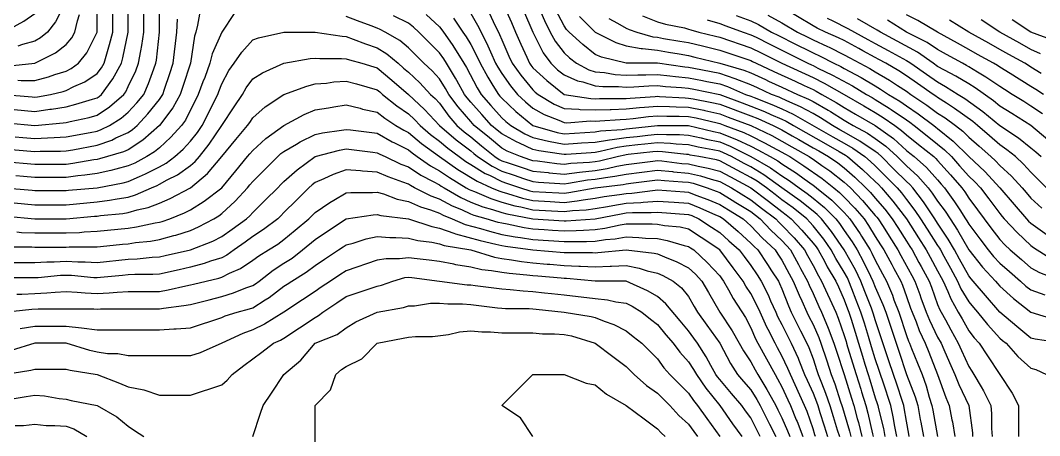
# Model space of a CAD drawing. Header units: inches. Extents: x 794995 to 811195, y 2485918 to 2508058.
# Drawn here: x 803681 to 804664, y 2506859 to 2507260 of the extents above; entities that cross this region are included whole.
import ezdxf

# ---------------------------------------------------------------- set-up
doc = ezdxf.new("R2010")
doc.units = ezdxf.units.IN
doc.header["$MEASUREMENT"] = 0
doc.layers.add('contour', color=7, linetype='Continuous')

msp = doc.modelspace()

# ---------------------------------------------------------------- linework, layer by layer
at = {"layer": 'contour'}
for points in [[(803678.79, 2507202), (803681.83, 2507201.69), (803695.16, 2507201.69), (803708.2, 2507205.32), (803714.25, 2507207.45), (803725.16, 2507210.86), (803730.16, 2507213.36), (803737.16, 2507218.36), (803745.16, 2507228.36), (803755.16, 2507248.36), (803755.16, 2507338.36)], [(803676.07, 2507147.45), (803683.62, 2507146.82), (803695.16, 2507145.86), (803707.16, 2507146.36), (803713.73, 2507146.93), (803725.16, 2507147.45), (803748.49, 2507151.69), (803755.16, 2507152.91), (803759.16, 2507154.36), (803767.16, 2507158.36), (803778.24, 2507165.28), (803785.16, 2507171.22), (803793.44, 2507180.09), (803800.16, 2507188.36), (803804.72, 2507198.8), (803809.7, 2507212.91), (803811.83, 2507218.36), (803812.3, 2507221.22), (803815.16, 2507248.36), (803815.16, 2507308.36)], [(803665.16, 2507188.36), (803692.66, 2507185.86), (803695.16, 2507185.63), (803697.56, 2507185.96), (803710.16, 2507188.36), (803722.3, 2507191.22), (803725.16, 2507192.11), (803732.66, 2507195.86), (803743.16, 2507200.36), (803755.16, 2507208.36), (803759.45, 2507214.08), (803761.83, 2507218.36), (803764.39, 2507227.59), (803767.16, 2507236.36), (803770.16, 2507248.36), (803770.16, 2507278.36)], [(803665.16, 2507174.72), (803695.16, 2507172), (803709.56, 2507173.96), (803711.04, 2507174.24), (803725.16, 2507176.36), (803734.76, 2507178.76), (803750.54, 2507183.75), (803755.16, 2507185.03), (803757.16, 2507186.36), (803759.45, 2507188.36), (803770.16, 2507203.36), (803778.49, 2507218.36), (803779.94, 2507223.58), (803785.16, 2507248.36), (803785.16, 2507278.36)], [(803667.66, 2507160.86), (803695.16, 2507158.36), (803722.55, 2507160.97), (803725.16, 2507161.36), (803729.16, 2507162.36), (803747.33, 2507166.19), (803755.16, 2507168.36), (803767.16, 2507176.36), (803780.87, 2507188.36), (803782.66, 2507190.86), (803785.16, 2507195.86), (803792.36, 2507211.16), (803795.16, 2507218.36), (803797.16, 2507230.36), (803798.2, 2507235.32), (803800.16, 2507248.36), (803800.16, 2507278.36)], [(803725.16, 2507278.36), (803715.16, 2507258.36), (803707.16, 2507248.36), (803700.61, 2507242.91), (803695.16, 2507239.79), (803683.16, 2507236.36), (803678.79, 2507234.72)], [(804145.16, 2507278.36), (804154.39, 2507257.59), (804158.49, 2507248.36), (804163.62, 2507236.82), (804169.16, 2507224.36), (804171.83, 2507218.36), (804173.22, 2507216.43), (804175.16, 2507214.08), (804188.49, 2507201.69), (804205.16, 2507188.36), (804231.02, 2507184.22), (804235.16, 2507184.08), (804239.3, 2507184.22), (804261.02, 2507184.22), (804265.16, 2507184.36), (804268.8, 2507184.72), (804293.09, 2507186.29), (804295.16, 2507186.49), (804297.09, 2507186.43), (804321.73, 2507184.93), (804325.16, 2507184.83), (804329.6, 2507183.92), (804347.47, 2507180.67), (804355.16, 2507178.99), (804385.16, 2507167.74), (804391.83, 2507165.03), (804406.59, 2507158.36), (804412.37, 2507155.57), (804415.16, 2507154.08), (804425.16, 2507148.36), (804431.52, 2507144.72), (804445.16, 2507136.93), (804450.61, 2507133.82), (804460.16, 2507128.36), (804469, 2507122.21), (804475.16, 2507117.45), (804485.4, 2507108.61), (804496.16, 2507098.36), (804500.54, 2507093.75), (804505.16, 2507088.36), (804514.39, 2507077.59), (804521.52, 2507068.36), (804526.83, 2507060.03), (804535.16, 2507046.93), (804538.49, 2507041.69), (804540.61, 2507038.36), (804547.16, 2507026.36), (804549.28, 2507022.48), (804556.98, 2507008.36), (804559.16, 2507002.36), (804565.16, 2506985.86), (804567.3, 2506980.5), (804568.49, 2506978.36), (804572.66, 2506970.86), (804578.02, 2506961.22), (804585.16, 2506948.36), (804588.24, 2506941.44), (804595.16, 2506925.86), (804598.16, 2506921.36), (804600.16, 2506918.36), (804607.16, 2506906.36), (804609.44, 2506902.65), (804616.59, 2506888.36), (804617.16, 2506880.36), (804617.16, 2506866.36), (804617.66, 2506858.36)], [(803854.39, 2507269.13), (803851.83, 2507255.03), (803850.16, 2507248.36), (803848.91, 2507244.61), (803845.16, 2507218.36), (803837.66, 2507195.86), (803835.16, 2507188.36), (803828.02, 2507175.5), (803815.16, 2507158.36), (803799.16, 2507144.36), (803785.16, 2507135.03), (803780.54, 2507132.98), (803765.16, 2507128.36), (803757.38, 2507126.14), (803755.16, 2507125.63), (803752, 2507125.2), (803731.83, 2507121.69), (803725.16, 2507120.86), (803695.16, 2507120.86), (803665.16, 2507123.36)], [(803665.16, 2507248.36), (803684.57, 2507258.95), (803695.16, 2507266.36)], [(803887.16, 2507266.36), (803875.16, 2507248.36), (803866.16, 2507227.36), (803863.91, 2507218.36), (803858.79, 2507204.72), (803857.16, 2507200.36), (803852.66, 2507188.36), (803850.16, 2507183.36), (803845.16, 2507173.36), (803840.16, 2507163.36), (803836.59, 2507158.36), (803826.27, 2507147.25), (803815.16, 2507136.93), (803810.54, 2507132.98), (803803.16, 2507128.36), (803791.37, 2507122.15), (803785.16, 2507119.36), (803773.16, 2507116.36), (803768.49, 2507115.03), (803755.16, 2507112), (803743.16, 2507110.36), (803736.59, 2507109.79), (803725.16, 2507108.36), (803695.16, 2507108.36), (803684.25, 2507109.27), (803676.7, 2507109.9)], [(804115.16, 2507266.36), (804121.83, 2507255.03), (804125.16, 2507248.36), (804131.83, 2507235.03), (804134.25, 2507229.27), (804139.16, 2507218.36), (804141.29, 2507214.49), (804145.16, 2507208.36), (804153.44, 2507196.64), (804160.16, 2507188.36), (804167.89, 2507181.09), (804175.16, 2507175.03), (804185.87, 2507169.08), (804200.16, 2507163.36), (804205.16, 2507161.09), (804207.77, 2507160.97), (804230.71, 2507162.81), (804235.16, 2507162.65), (804239.6, 2507162.81), (804259.35, 2507164.17), (804265.16, 2507164.36), (804271.83, 2507165.03), (804286.59, 2507166.93), (804295.16, 2507167.74), (804304.25, 2507167.45), (804316.07, 2507167.45), (804325.16, 2507167.18), (804332.48, 2507165.68), (804352.76, 2507160.76), (804355.16, 2507160.24), (804360.16, 2507158.36), (804378.34, 2507151.54), (804385.16, 2507148.36), (804398.49, 2507141.69), (804405.93, 2507137.59), (804415.16, 2507132.65), (804417.89, 2507131.09), (804422.66, 2507128.36), (804436.38, 2507119.58), (804453.94, 2507107.14), (804465.16, 2507098.36), (804470.66, 2507093.86), (804475.16, 2507089.36), (804485.4, 2507078.61), (804494.25, 2507068.36), (804498.67, 2507061.87), (804505.16, 2507051.22), (804510.16, 2507043.36), (804513.34, 2507038.36), (804521.04, 2507024.24), (804523.16, 2507020.36), (804529.7, 2507008.36), (804531.29, 2507004.49), (804535.16, 2506993.36), (804539.16, 2506982.36), (804540.61, 2506978.36), (804544.39, 2506969.13), (804547.57, 2506960.78), (804553.16, 2506948.36), (804556.59, 2506939.79), (804565.16, 2506918.36), (804572.98, 2506896.19), (804576.41, 2506888.36), (804579.01, 2506874.52), (804579.44, 2506872.65), (804581.83, 2506858.36)], [(804133.16, 2507266.36), (804138.49, 2507255.03), (804141.83, 2507248.36), (804142.94, 2507246.14), (804145.16, 2507240.86), (804152.08, 2507225.28), (804155.16, 2507218.36), (804163.55, 2507206.75), (804175.16, 2507192.65), (804177.38, 2507190.58), (804180.16, 2507188.36), (804195.78, 2507178.99), (804205.16, 2507174.72), (804219.44, 2507174.08), (804220.68, 2507173.88), (804235.16, 2507173.36), (804249.64, 2507173.88), (804250.68, 2507173.88), (804265.16, 2507174.36), (804277.89, 2507175.63), (804282.74, 2507175.95), (804295.16, 2507177.11), (804306.77, 2507176.75), (804313.16, 2507176.36), (804325.16, 2507176.01), (804339.79, 2507173), (804340.76, 2507172.76), (804355.16, 2507169.61), (804363.34, 2507166.54), (804385.16, 2507158.36), (804405.39, 2507148.59), (804415.16, 2507143.36), (804424.7, 2507137.91), (804441.41, 2507128.36), (804443.7, 2507126.9), (804445.16, 2507125.86), (804453.73, 2507119.79), (804461.31, 2507114.52), (804475.16, 2507103.82), (804478.08, 2507101.29), (804481.16, 2507098.36), (804492.85, 2507086.05), (804505.16, 2507071.69), (804506.7, 2507069.9), (804507.89, 2507068.36), (804512.66, 2507060.86), (804518.49, 2507051.69), (804526.98, 2507038.36), (804529.87, 2507033.07), (804540.45, 2507013.66), (804543.34, 2507008.36), (804548.02, 2506995.5), (804549.16, 2506992.36), (804554.25, 2506978.36), (804557.42, 2506970.62), (804565.16, 2506954.36), (804568.49, 2506948.36), (804571.16, 2506942.36), (804576.7, 2506929.9), (804581.83, 2506918.36), (804585.56, 2506908.76), (804595.16, 2506888.36), (804598.69, 2506861.89), (804598.91, 2506858.36)], [(804165.93, 2507269.13), (804175.16, 2507248.36), (804185.16, 2507228.36), (804192.3, 2507218.36), (804198.95, 2507212.15), (804205.16, 2507207.11), (804218.2, 2507201.4), (804223.16, 2507200.36), (804235.16, 2507196.54), (804242.66, 2507195.86), (804257.66, 2507195.86), (804265.16, 2507195.28), (804272.36, 2507195.56), (804286.88, 2507196.64), (804295.16, 2507196.93), (804302.9, 2507196.1), (804318.49, 2507195.03), (804325.16, 2507194.36), (804330.16, 2507193.36), (804355.16, 2507188.36), (804376.98, 2507180.18), (804385.16, 2507177.11), (804398.49, 2507171.69), (804404.57, 2507168.95), (804415.16, 2507164.36), (804419.25, 2507162.45), (804426.41, 2507158.36), (804438.34, 2507151.54), (804457.43, 2507140.63), (804470.16, 2507133.36), (804476.52, 2507129.72), (804478.49, 2507128.36), (804492.85, 2507116.05), (804505.16, 2507104.36), (804508.16, 2507101.36), (804511.16, 2507098.36), (804522.19, 2507085.39), (804535.16, 2507068.36), (804546.83, 2507050.03), (804554.25, 2507038.36), (804558.1, 2507031.3), (804565.16, 2507018.36), (804568.69, 2507011.89), (804570.61, 2507008.36), (804575.16, 2506998.36), (804578.02, 2506991.22), (804585.16, 2506978.36), (804588.73, 2506971.93), (804595.16, 2506960.36), (804600.38, 2506953.58), (804605.16, 2506948.36), (804613.16, 2506936.36), (804637.16, 2506900.36), (804643.16, 2506888.36), (804643.16, 2506858.36)], [(804180.61, 2507272.91), (804186.27, 2507259.47), (804191.83, 2507248.36), (804196.59, 2507239.79), (804205.16, 2507228.36), (804210.38, 2507223.58), (804217.16, 2507218.36), (804228.95, 2507212.15), (804235.16, 2507210.18), (804244.16, 2507209.36), (804254.45, 2507207.65), (804265.16, 2507206.82), (804276.27, 2507207.25), (804284.05, 2507207.25), (804295.16, 2507207.65), (804307.16, 2507206.36), (804312.43, 2507205.63), (804325.16, 2507204.36), (804338.49, 2507201.69), (804342.66, 2507200.86), (804355.16, 2507198.36), (804362.66, 2507195.86), (804380.16, 2507188.36), (804385.16, 2507186.49), (804388.32, 2507185.2), (804405.39, 2507178.59), (804415.16, 2507174.36), (804426.07, 2507169.27), (804464.25, 2507147.45), (804475.16, 2507141.22), (804483.34, 2507136.54), (804495.16, 2507128.36), (804500.54, 2507123.75), (804505.16, 2507119.36), (804515.66, 2507108.86), (804526.16, 2507098.36), (804530.29, 2507093.5), (804535.16, 2507087.11), (804543.27, 2507076.47), (804548.79, 2507068.36), (804555.16, 2507058.36), (804565.16, 2507042.65), (804566.87, 2507040.08), (804567.89, 2507038.36), (804571.16, 2507032.36), (804577.51, 2507020.71), (804584.25, 2507008.36), (804587.66, 2507000.86), (804595.16, 2506988.36), (804599.77, 2506982.98), (804603.73, 2506978.36), (804613.16, 2506966.36), (804625.16, 2506953.36), (804627.89, 2506951.09), (804631.16, 2506948.36), (804642.53, 2506935.73), (804655.16, 2506924.36), (804659.77, 2506922.98), (804670.16, 2506918.36)], [(804685.16, 2506948.36), (804659.16, 2506952.36), (804655.16, 2506953.36), (804641.52, 2506964.72), (804625.16, 2506978.36), (804611.31, 2506994.52), (804599.45, 2507008.36), (804597.38, 2507010.58), (804595.16, 2507013.36), (804586.34, 2507029.54), (804581.52, 2507038.36), (804575.44, 2507048.65), (804565.16, 2507064.08), (804562.43, 2507068.36), (804556.59, 2507076.93), (804551.44, 2507084.65), (804541.16, 2507098.36), (804538.32, 2507101.52), (804535.16, 2507104.36), (804523.16, 2507116.36), (804511.16, 2507128.36), (804508.02, 2507131.22), (804505.16, 2507133.36), (804490.16, 2507143.36), (804475.16, 2507151.93), (804471.07, 2507154.27), (804463.91, 2507158.36), (804452.48, 2507165.68), (804445.16, 2507169.9), (804433.16, 2507176.36), (804422.66, 2507180.86), (804415.16, 2507184.36), (804412.37, 2507185.57), (804405.16, 2507188.36), (804391.47, 2507194.68), (804385.16, 2507197.59), (804370.16, 2507203.36), (804355.16, 2507208.36), (804346.83, 2507210.03), (804330.16, 2507213.36), (804325.16, 2507214.36), (804321.52, 2507214.72), (804295.16, 2507218.36), (804265.16, 2507218.36), (804241.16, 2507224.36), (804235.16, 2507226.93), (804223.16, 2507236.36), (804210.16, 2507248.36), (804207.66, 2507250.86), (804205.16, 2507254.36), (804196.88, 2507270.09)], [(804670.16, 2507098.36), (804655.16, 2507113.36), (804647.96, 2507121.16), (804640.16, 2507128.36), (804631.83, 2507135.03), (804625.16, 2507139.61), (804615.16, 2507148.36), (804603.73, 2507158.36), (804599.03, 2507162.23), (804581.61, 2507174.81), (804573.73, 2507179.79), (804565.16, 2507185.36), (804563.45, 2507186.65), (804560.87, 2507188.36), (804545.75, 2507198.95), (804535.16, 2507206.36), (804527.89, 2507211.09), (804515.16, 2507218.36), (804508.69, 2507221.89), (804505.16, 2507223.82), (804493.16, 2507230.36), (804489.28, 2507232.48), (804475.16, 2507240.18), (804469.7, 2507242.91), (804457.16, 2507248.36), (804449.03, 2507252.23), (804445.16, 2507254.36), (804415.16, 2507272.36)], [(803656.98, 2507136.54), (803695.16, 2507133.36), (803700.38, 2507133.58), (803719.94, 2507133.58), (803725.16, 2507133.82), (803731.83, 2507135.03), (803755.16, 2507139.27), (803769.16, 2507144.36), (803773.16, 2507146.36), (803785.16, 2507151.69), (803789.16, 2507154.36), (803793.73, 2507158.36), (803804.05, 2507169.47), (803815.16, 2507183.36), (803817.3, 2507186.22), (803818.49, 2507188.36), (803820.16, 2507193.36), (803825.16, 2507208.36), (803828.49, 2507218.36), (803831.83, 2507248.36), (803832.53, 2507260.99)], [(803667.89, 2507215.63), (803695.16, 2507218.36), (803715.16, 2507228.36), (803725.16, 2507236.36), (803730.61, 2507242.91), (803733.73, 2507248.36), (803736.07, 2507259.27), (803738.2, 2507265.32)], [(804525.93, 2506858.36), (804523.73, 2506869.79), (804522.74, 2506875.95), (804520.16, 2506888.36), (804512.66, 2506910.86), (804510.16, 2506918.36), (804508.91, 2506922.11), (804505.16, 2506933.36), (804501.63, 2506944.83), (804498.49, 2506955.03), (804494.57, 2506967.77), (804491.31, 2506978.36), (804486.83, 2506990.03), (804482.66, 2507000.86), (804479.77, 2507008.36), (804478.24, 2507011.44), (804475.16, 2507016.93), (804467.05, 2507030.25), (804462.66, 2507038.36), (804455.4, 2507048.61), (804445.16, 2507061.69), (804442.08, 2507065.28), (804439.16, 2507068.36), (804425.82, 2507079.03), (804415.16, 2507086.82), (804408.64, 2507091.84), (804400.16, 2507098.36), (804391.41, 2507104.61), (804385.16, 2507108.36), (804372.12, 2507115.32), (804363.73, 2507119.79), (804355.16, 2507124.36), (804352, 2507125.2), (804335.16, 2507128.36), (804326.7, 2507129.9), (804325.16, 2507130.24), (804323.16, 2507130.36), (804299.9, 2507133.1), (804295.16, 2507133.36), (804290.66, 2507132.86), (804267.03, 2507130.24), (804265.16, 2507130.03), (804263.7, 2507129.82), (804257.66, 2507128.36), (804239.45, 2507124.08), (804235.16, 2507123.36), (804229.53, 2507122.74), (804211.83, 2507121.69), (804205.16, 2507120.86), (804198.3, 2507121.5), (804179.6, 2507123.92), (804175.16, 2507124.36), (804172.16, 2507125.36), (804163.16, 2507128.36), (804150.45, 2507133.66), (804145.16, 2507136.54), (804133.16, 2507146.36), (804118.49, 2507158.36), (804116.92, 2507160.13), (804115.16, 2507162.11), (804103.16, 2507176.36), (804094.16, 2507188.36), (804090.97, 2507194.17), (804085.16, 2507203.36), (804077.96, 2507211.16), (804070.16, 2507218.36), (804055.16, 2507233.36), (804046.98, 2507240.18), (804032.66, 2507248.36), (804027.77, 2507250.97), (804025.16, 2507252.11), (804019.16, 2507254.36), (804006.07, 2507259.27), (803995.16, 2507263.36)], [(804537.89, 2506858.36), (804537.47, 2506860.67), (804535.16, 2506873.36), (804533.09, 2506886.29), (804532.66, 2506888.36), (804531.41, 2506892.11), (804525.78, 2506908.99), (804522.66, 2506918.36), (804518.28, 2506931.49), (804505.16, 2506970.86), (804503.39, 2506976.6), (804502.85, 2506978.36), (804501.41, 2506982.11), (804495.16, 2506998.36), (804491.31, 2507008.36), (804485.93, 2507019.13), (804475.16, 2507038.36), (804462.85, 2507056.05), (804453.34, 2507068.36), (804449.25, 2507072.45), (804445.16, 2507075.86), (804432.6, 2507085.8), (804415.16, 2507098.36), (804397.66, 2507110.86), (804385.16, 2507118.36), (804378.64, 2507121.84), (804366.41, 2507128.36), (804358.91, 2507132.11), (804355.16, 2507133.66), (804348.49, 2507135.03), (804334.39, 2507137.59), (804325.16, 2507139.61), (804313.16, 2507140.36), (804307.79, 2507140.99), (804295.16, 2507141.69), (804283.16, 2507140.36), (804276.41, 2507139.61), (804265.16, 2507138.36), (804256.38, 2507137.14), (804239.96, 2507133.16), (804235.16, 2507132.36), (804231.41, 2507132.11), (804207.3, 2507130.5), (804205.16, 2507130.36), (804202.66, 2507130.86), (804180.78, 2507133.99), (804175.16, 2507135.28), (804162.3, 2507141.22), (804159.28, 2507142.48), (804145.16, 2507150.18), (804140.66, 2507153.86), (804135.16, 2507158.36), (804125.75, 2507168.95), (804115.16, 2507180.86), (804111.73, 2507184.93), (804109.16, 2507188.36), (804101.83, 2507201.69), (804100.68, 2507203.88), (804091.83, 2507218.36), (804089.3, 2507222.5), (804085.16, 2507228.36), (804075.16, 2507238.36), (804065.16, 2507248.36), (804059.96, 2507253.16), (804055.16, 2507256.93), (804040.87, 2507264.08)], [(804072.12, 2507265.32), (804085.16, 2507253.36), (804087.38, 2507250.58), (804088.91, 2507248.36), (804097.16, 2507236.36), (804099.64, 2507232.84), (804108.49, 2507218.36), (804111.02, 2507214.22), (804121.37, 2507194.57), (804125.16, 2507188.36), (804134.57, 2507177.77), (804145.16, 2507165.86), (804149.03, 2507162.23), (804153.73, 2507158.36), (804167.26, 2507150.47), (804175.16, 2507146.82), (804190.16, 2507143.36), (804205.16, 2507140.36), (804218.02, 2507141.22), (804222.03, 2507141.49), (804235.16, 2507142.36), (804248.87, 2507144.65), (804251.61, 2507144.81), (804265.16, 2507146.69), (804275.66, 2507147.86), (804285.78, 2507148.99), (804295.16, 2507150.03), (804303.98, 2507149.54), (804316.34, 2507149.54), (804325.16, 2507148.99), (804337.16, 2507146.36), (804341.99, 2507145.19), (804355.16, 2507142.48), (804365.16, 2507138.36), (804385.16, 2507128.36), (804404.25, 2507117.45), (804415.16, 2507109.9), (804422.14, 2507105.34), (804431.83, 2507098.36), (804439.58, 2507092.78), (804445.16, 2507088.36), (804456.07, 2507079.27), (804466.98, 2507068.36), (804470.54, 2507063.75), (804475.16, 2507057.11), (804482.85, 2507046.05), (804487.66, 2507038.36), (804493.81, 2507027.01), (804500.54, 2507012.98), (804502.85, 2507008.36), (804505.16, 2507002.36), (804512.43, 2506985.63), (804515.16, 2506978.36), (804525.16, 2506948.36), (804527.66, 2506940.86), (804535.16, 2506918.36), (804543.44, 2506896.64), (804546.07, 2506888.36), (804548.49, 2506875.03), (804549.01, 2506872.21), (804551.52, 2506858.36)], [(804098.49, 2507261.69), (804107.66, 2507248.36), (804110.71, 2507243.92), (804115.16, 2507236.36), (804121.37, 2507224.57), (804124.16, 2507218.36), (804131.61, 2507204.81), (804136.59, 2507196.93), (804141.83, 2507188.36), (804143.39, 2507186.6), (804145.16, 2507184.61), (804158.71, 2507171.91), (804175.16, 2507158.36), (804198.49, 2507151.69), (804205.16, 2507150.36), (804235.16, 2507152.36), (804240.3, 2507153.22), (804261.29, 2507154.49), (804265.16, 2507155.03), (804268.16, 2507155.36), (804295.16, 2507158.36), (804325.16, 2507158.36), (804349.31, 2507152.51), (804355.16, 2507151.3), (804367.16, 2507146.36), (804371.52, 2507144.72), (804385.16, 2507138.36), (804391.83, 2507135.03), (804403.91, 2507128.36), (804411.07, 2507124.27), (804415.16, 2507121.44), (804429.11, 2507112.31), (804436.59, 2507106.93), (804445.16, 2507100.86), (804446.62, 2507099.82), (804448.49, 2507098.36), (804463.16, 2507086.36), (804475.16, 2507074.36), (804478.08, 2507071.29), (804480.61, 2507068.36), (804490.56, 2507053.77), (804491.83, 2507051.69), (804500.16, 2507038.36), (804501.92, 2507035.12), (804505.16, 2507028.36), (804512.22, 2507015.42), (804516.07, 2507008.36), (804521.61, 2506994.81), (804523.16, 2506990.36), (804527.66, 2506978.36), (804535.16, 2506955.86), (804537.23, 2506950.43), (804538.16, 2506948.36), (804540.16, 2506943.36), (804545.87, 2506929.08), (804550.16, 2506918.36), (804554.05, 2506907.25), (804557.16, 2506896.36), (804559.7, 2506888.36), (804560.54, 2506883.75), (804565.16, 2506858.36)], [(804220.16, 2507263.36), (804235.16, 2507248.36), (804255.16, 2507238.36), (804265.16, 2507235.03), (804279.44, 2507232.65), (804280.87, 2507232.65), (804295.16, 2507230.86), (804305.87, 2507229.08), (804316.16, 2507227.36), (804325.16, 2507225.86), (804331.16, 2507224.36), (804355.16, 2507218.36), (804378.49, 2507211.69), (804385.16, 2507209.13), (804399.37, 2507202.57), (804402.3, 2507201.22), (804415.16, 2507195.28), (804430.16, 2507188.36), (804440.66, 2507183.86), (804445.16, 2507181.44), (804459.79, 2507173), (804461.83, 2507171.69), (804475.16, 2507163.36), (804478.32, 2507161.52), (804483.73, 2507158.36), (804497.66, 2507150.86), (804505.16, 2507145.86), (804515.16, 2507138.36), (804526.16, 2507128.36), (804530.66, 2507123.86), (804535.16, 2507119.36), (804546.21, 2507109.41), (804556.16, 2507098.36), (804560.02, 2507093.22), (804565.16, 2507085.5), (804572.43, 2507075.63), (804577.16, 2507068.36), (804584.25, 2507057.45), (804595.16, 2507038.36), (804608.49, 2507021.69), (804620.87, 2507008.36), (804622.85, 2507006.05), (804625.16, 2507003.36), (804638.2, 2506991.4), (804655.16, 2506978.36), (804678.1, 2506971.3)], [(804248.2, 2507261.4), (804256.59, 2507256.93), (804265.16, 2507252.11), (804267.77, 2507250.97), (804275.16, 2507248.36), (804290.71, 2507243.92), (804295.16, 2507243.36), (804301.16, 2507242.36), (804316.59, 2507239.79), (804325.16, 2507238.36), (804338.49, 2507235.03), (804341.16, 2507234.36), (804355.16, 2507230.86), (804385.16, 2507220.86), (804386.83, 2507220.03), (804390.16, 2507218.36), (804407.26, 2507210.47), (804427.79, 2507200.99), (804436.59, 2507196.93), (804445.16, 2507192.98), (804448.24, 2507191.44), (804453.73, 2507188.36), (804467.47, 2507180.67), (804475.16, 2507175.86), (804486.21, 2507169.41), (804505.16, 2507158.36), (804522.53, 2507145.73), (804535.16, 2507134.36), (804538.49, 2507131.69), (804542.66, 2507128.36), (804554.57, 2507117.77), (804565.16, 2507105.86), (804568.69, 2507101.89), (804571.83, 2507098.36), (804581.61, 2507084.81), (804586.59, 2507076.93), (804592.16, 2507068.36), (804593.34, 2507066.54), (804595.16, 2507063.36), (804605.87, 2507049.08), (804613.91, 2507038.36), (804618.95, 2507032.15), (804625.16, 2507025.5), (804634.39, 2507017.59), (804645.16, 2507008.36), (804650.36, 2507003.56), (804655.16, 2506999.79), (804668.49, 2506995.03)], [(804280.76, 2507263.96), (804295.16, 2507258.36), (804302.98, 2507256.19), (804321.16, 2507252.36), (804325.16, 2507251.36), (804327.38, 2507250.58), (804335.16, 2507248.36), (804351.16, 2507244.36), (804355.16, 2507243.36), (804385.16, 2507233.36), (804395.16, 2507228.36), (804415.16, 2507218.36), (804445.16, 2507204.52), (804455.93, 2507199.13), (804475.16, 2507188.36), (804494.11, 2507177.31), (804505.16, 2507170.86), (804512.85, 2507166.05), (804523.91, 2507158.36), (804530.42, 2507153.62), (804535.16, 2507149.36), (804546.83, 2507140.03), (804561.41, 2507128.36), (804563.39, 2507126.6), (804565.16, 2507124.61), (804577.51, 2507110.71), (804588.49, 2507098.36), (804591.29, 2507094.49), (804595.16, 2507088.36), (804603.73, 2507076.93), (804616.59, 2507059.79), (804625.16, 2507048.36), (804629.96, 2507043.16), (804635.16, 2507038.36), (804645.93, 2507029.13), (804655.16, 2507021.22), (804663.34, 2507016.54), (804685.16, 2507008.36)], [(804343.16, 2507260.36), (804355.16, 2507256.54), (804361.16, 2507254.36), (804377.66, 2507248.36), (804385.16, 2507245.86), (804390.16, 2507243.36), (804403.49, 2507236.69), (804415.16, 2507230.86), (804440.16, 2507218.36), (804443.58, 2507216.78), (804445.16, 2507216.05), (804449.77, 2507213.75), (804463.81, 2507207.01), (804483.27, 2507196.47), (804496.59, 2507188.36), (804502, 2507185.2), (804505.16, 2507183.36), (804518.49, 2507175.03), (804520.56, 2507173.77), (804535.16, 2507163.82), (804538.4, 2507161.6), (804542.66, 2507158.36), (804555.16, 2507148.36), (804565.16, 2507140.36), (804571.83, 2507135.03), (804578.49, 2507128.36), (804586.34, 2507119.54), (804595.16, 2507109.61), (804600.97, 2507104.17), (804606.41, 2507098.36), (804614.45, 2507087.65), (804625.16, 2507073.36), (804627.47, 2507070.67), (804629.45, 2507068.36), (804641.83, 2507055.03), (804655.16, 2507042.65), (804657.66, 2507040.86), (804661.16, 2507038.36), (804675.93, 2507029.13)], [(804371.16, 2507264.36), (804385.16, 2507259.27), (804392.43, 2507255.63), (804405.16, 2507248.36), (804411.83, 2507245.03), (804415.16, 2507243.36), (804425.16, 2507238.36), (804445.16, 2507228.36), (804452.02, 2507225.22), (804465.16, 2507218.36), (804471.92, 2507215.12), (804475.16, 2507213.36), (804486.07, 2507207.45), (804491.44, 2507204.65), (804505.16, 2507196.54), (804510.3, 2507193.5), (804518.02, 2507188.36), (804528.67, 2507181.87), (804535.16, 2507177.45), (804546.51, 2507169.71), (804561.41, 2507158.36), (804563.49, 2507156.69), (804565.16, 2507155.36), (804580.16, 2507143.36), (804595.16, 2507128.36), (804610.68, 2507113.88), (804625.16, 2507098.36), (804639.01, 2507082.21), (804650.87, 2507068.36), (804652.94, 2507066.14), (804655.16, 2507064.08), (804685.16, 2507042.65)], [(804401.61, 2507264.81), (804415.16, 2507257.36), (804430.16, 2507248.36), (804440.16, 2507243.36), (804445.16, 2507240.86), (804459.01, 2507234.52), (804460.61, 2507233.82), (804475.16, 2507226.54), (804480.45, 2507223.66), (804490.16, 2507218.36), (804500.02, 2507213.22), (804505.16, 2507210.18), (804518.87, 2507202.08), (804526.59, 2507196.93), (804535.16, 2507191.36), (804539.45, 2507188.36), (804554.87, 2507178.08), (804565.16, 2507170.36), (804572.43, 2507165.63), (804582.3, 2507158.36), (804589.53, 2507152.74), (804595.16, 2507147.11), (804605.16, 2507138.36), (804616.59, 2507128.36), (804621.02, 2507124.22), (804625.16, 2507119.79), (804636.27, 2507109.47), (804646.59, 2507098.36), (804650.54, 2507093.75), (804655.16, 2507088.36), (804665.59, 2507078.8)], [(804458.71, 2507261.91), (804464.25, 2507259.27), (804478.8, 2507252), (804485.16, 2507248.36), (804498.1, 2507241.3), (804505.16, 2507237.45), (804517.51, 2507230.71), (804535.16, 2507221.09), (804536.92, 2507220.13), (804539.45, 2507218.36), (804554.57, 2507207.77), (804565.16, 2507200.36), (804572.9, 2507196.1), (804585.16, 2507188.36), (804591.29, 2507184.49), (804608.71, 2507171.91), (804625.16, 2507158.36), (804643.16, 2507146.36), (804655.16, 2507136.93), (804659.77, 2507132.98), (804665.16, 2507128.36)], [(804671.31, 2507144.52), (804655.16, 2507158.36), (804636.7, 2507169.9), (804625.16, 2507177.11), (804618.95, 2507182.15), (804601.37, 2507194.57), (804595.16, 2507198.36), (804582.74, 2507205.95), (804571.83, 2507211.69), (804565.16, 2507215.36), (804560.87, 2507218.36), (804545.75, 2507228.95), (804526.34, 2507239.54), (804510.16, 2507248.36), (804507.09, 2507250.3), (804498.49, 2507255.03), (804487.89, 2507261.09)], [(804666.27, 2507169.47), (804655.16, 2507177.11), (804648.24, 2507181.44), (804637.16, 2507188.36), (804629.77, 2507192.98), (804625.16, 2507195.86), (804611.83, 2507205.03), (804603.73, 2507209.79), (804595.16, 2507215.03), (804593.09, 2507216.29), (804589.16, 2507218.36), (804573.73, 2507226.93), (804565.16, 2507231.69), (804555.16, 2507238.36), (804535.16, 2507248.36), (804516.77, 2507259.97)], [(804667.16, 2507188.36), (804659.77, 2507192.98), (804655.16, 2507195.86), (804635.16, 2507208.36), (804625.16, 2507214.61), (804622.94, 2507216.14), (804619.16, 2507218.36), (804603.73, 2507226.93), (804595.16, 2507231.69), (804584.45, 2507237.65), (804565.16, 2507248.36), (804546.27, 2507259.47), (804535.16, 2507265.03)], [(804665.16, 2507208.36), (804655.16, 2507214.61), (804652.85, 2507216.05), (804649.16, 2507218.36), (804633.73, 2507226.93), (804625.16, 2507231.69), (804614.45, 2507237.65), (804595.16, 2507248.36), (804576.7, 2507259.9)], [(804664.39, 2507227.59), (804655.16, 2507231.69), (804644.45, 2507237.65), (804625.16, 2507248.36), (804607.16, 2507260.36)], [(804676.98, 2507240.18), (804655.16, 2507248.36), (804637.16, 2507260.36)], [(803665.16, 2507098.36), (803692.66, 2507095.86), (803695.16, 2507095.63), (803725.16, 2507095.63), (803727.66, 2507095.86), (803755.16, 2507098.36), (803780.36, 2507103.16), (803785.16, 2507104.36), (803796.07, 2507109.27), (803801.83, 2507111.69), (803815.16, 2507118.36), (803821.59, 2507121.93), (803830.16, 2507128.36), (803837.96, 2507135.56), (803845.16, 2507143.36), (803851.83, 2507151.69), (803856.41, 2507158.36), (803862.66, 2507170.86), (803867.66, 2507180.86), (803871.41, 2507188.36), (803872.43, 2507191.09), (803875.16, 2507198.36), (803882.22, 2507211.3), (803887.16, 2507218.36), (803894.57, 2507228.95), (803905.16, 2507240.86), (803910.61, 2507242.91), (803935.16, 2507248.36), (803965.16, 2507248.36), (803991.16, 2507244.36), (803995.16, 2507244.08), (804001.83, 2507241.69), (804013.73, 2507236.93), (804025.16, 2507233.36), (804034.39, 2507227.59), (804045.16, 2507218.36), (804050.54, 2507213.75), (804055.16, 2507209.79), (804066.27, 2507199.47), (804076.59, 2507188.36), (804081.02, 2507184.22), (804085.16, 2507179.79), (804094.25, 2507167.45), (804101.83, 2507158.36), (804109, 2507152.21), (804115.16, 2507147.45), (804125.66, 2507138.86), (804138.49, 2507128.36), (804142.49, 2507125.69), (804145.16, 2507124.36), (804151.16, 2507122.36), (804164.66, 2507117.86), (804175.16, 2507114.36), (804189.7, 2507112.91), (804190.68, 2507112.84), (804205.16, 2507111.49), (804220.16, 2507113.36), (804235.16, 2507115.03), (804246.59, 2507116.93), (804255.93, 2507119.13), (804265.16, 2507120.86), (804290.87, 2507124.08), (804295.16, 2507124.61), (804299.3, 2507124.22), (804318.67, 2507121.87), (804325.16, 2507121.3), (804334.39, 2507119.13), (804344.11, 2507117.31), (804355.16, 2507114.36), (804365.59, 2507108.8), (804385.16, 2507098.36), (804402.12, 2507085.32), (804415.16, 2507075.28), (804419.16, 2507072.36), (804424.16, 2507068.36), (804434.39, 2507057.59), (804445.16, 2507045.03), (804448.08, 2507041.29), (804450.16, 2507038.36), (804456.07, 2507027.45), (804458.87, 2507022.08), (804466.98, 2507008.36), (804469.53, 2507002.74), (804475.16, 2506990.36), (804478.49, 2506981.69), (804479.77, 2506978.36), (804481.83, 2506971.69), (804485.75, 2506958.95), (804489.01, 2506948.36), (804492.81, 2506936.01), (804495.16, 2506928.36), (804498.24, 2506918.36), (804499.87, 2506913.07), (804505.16, 2506895.86), (804507.03, 2506890.24), (804507.66, 2506888.36), (804508.32, 2506885.2), (804512.9, 2506866.1), (804514.39, 2506858.36)], [(803665.16, 2507084.72), (803695.16, 2507082), (803725.16, 2507082), (803755.16, 2507084.72), (803767.16, 2507086.36), (803774.57, 2507087.77), (803785.16, 2507089.36), (803792.08, 2507091.44), (803807.66, 2507098.36), (803812.94, 2507100.58), (803815.16, 2507101.69), (803822.66, 2507105.86), (803832.66, 2507110.86), (803845.16, 2507119.79), (803849.77, 2507123.75), (803853.73, 2507128.36), (803863.16, 2507140.36), (803875.16, 2507158.36), (803887.16, 2507176.36), (803895.16, 2507188.36), (803898.84, 2507194.68), (803905.16, 2507203.36), (803914.39, 2507209.13), (803935.16, 2507218.36), (803960.54, 2507222.98), (803965.16, 2507223.36), (803969.77, 2507222.98), (803990.54, 2507222.98), (803995.16, 2507222.65), (803998.32, 2507221.52), (804010.16, 2507218.36), (804021.83, 2507215.03), (804025.16, 2507214.08), (804039.01, 2507202.21), (804055.16, 2507188.36), (804070.68, 2507173.88), (804085.16, 2507158.36), (804101.31, 2507144.52), (804115.16, 2507133.82), (804118.16, 2507131.36), (804121.83, 2507128.36), (804135.83, 2507119.03), (804145.16, 2507114.36), (804157.16, 2507110.36), (804166.16, 2507107.36), (804175.16, 2507104.36), (804180.61, 2507103.82), (804201.02, 2507102.5), (804205.16, 2507102.11), (804209.45, 2507102.65), (804227.66, 2507105.86), (804235.16, 2507106.69), (804245.16, 2507108.36), (804254.11, 2507109.41), (804265.16, 2507111.49), (804295.16, 2507115.24), (804309.64, 2507113.88), (804310.56, 2507113.77), (804325.16, 2507112.48), (804336.59, 2507109.79), (804346.98, 2507106.54), (804355.16, 2507104.36), (804366.41, 2507098.36), (804385.16, 2507086.82), (804395.59, 2507078.8), (804409.16, 2507068.36), (804412.08, 2507065.28), (804415.16, 2507062.36), (804426.87, 2507050.07), (804436.98, 2507038.36), (804439.87, 2507033.07), (804445.16, 2507023.36), (804450.3, 2507013.5), (804453.34, 2507008.36), (804466.98, 2506978.36), (804469.35, 2506972.55), (804475.16, 2506955.86), (804476.92, 2506950.13), (804477.47, 2506948.36), (804478.49, 2506945.03), (804486.7, 2506918.36), (804491.04, 2506904.24), (804491.83, 2506901.69), (804495.93, 2506888.36), (804497.89, 2506881.09), (804502.3, 2506861.22), (804503.02, 2506858.36)], [(803667.66, 2507070.86), (803695.16, 2507068.36), (803725.16, 2507068.36), (803752.66, 2507070.86), (803755.16, 2507071.09), (803758.32, 2507071.52), (803779.94, 2507073.58), (803785.16, 2507074.36), (803793.73, 2507076.93), (803804.25, 2507079.27), (803815.16, 2507083.36), (803825.59, 2507087.93), (803845.16, 2507098.36), (803861.52, 2507112), (803875.16, 2507128.36), (803888.79, 2507144.72), (803900.16, 2507158.36), (803902.16, 2507161.36), (803905.16, 2507165.86), (803917.16, 2507176.36), (803935.16, 2507188.36), (803957.16, 2507196.36), (803965.16, 2507198.36), (803976.07, 2507199.27), (803983.16, 2507200.36), (803995.16, 2507201.22), (804005.16, 2507198.36), (804025.16, 2507192.65), (804027.47, 2507190.67), (804030.16, 2507188.36), (804044.05, 2507177.25), (804055.16, 2507169.61), (804060.97, 2507164.17), (804066.41, 2507158.36), (804076.59, 2507149.79), (804085.16, 2507143.36), (804093.27, 2507136.47), (804103.91, 2507128.36), (804110.54, 2507123.75), (804115.16, 2507120.86), (804129.01, 2507112.21), (804133.16, 2507110.36), (804145.16, 2507104.36), (804149.66, 2507102.86), (804163.16, 2507098.36), (804172.3, 2507095.5), (804175.16, 2507094.83), (804200.16, 2507093.36), (804205.16, 2507093.07), (804209.9, 2507093.62), (804235.16, 2507098.36), (804262, 2507101.52), (804265.16, 2507102.11), (804269.45, 2507102.65), (804295.16, 2507105.86), (804302.02, 2507105.22), (804319.35, 2507104.17), (804325.16, 2507103.66), (804329.45, 2507102.65), (804343.16, 2507098.36), (804351.92, 2507095.12), (804355.16, 2507093.75), (804367.16, 2507086.36), (804370.87, 2507084.08), (804385.16, 2507075.28), (804394.16, 2507068.36), (804404.39, 2507057.59), (804415.16, 2507047.36), (804419.55, 2507042.75), (804423.34, 2507038.36), (804431.04, 2507024.24), (804433.16, 2507020.36), (804439.7, 2507008.36), (804441.29, 2507004.49), (804445.16, 2506996.36), (804450.78, 2506983.99), (804453.34, 2506978.36), (804459.01, 2506964.52), (804459.7, 2506962.91), (804465.16, 2506948.36), (804467.66, 2506940.86), (804475.16, 2506918.36), (804482.22, 2506895.42), (804484.39, 2506888.36), (804487.79, 2506875.73), (804488.87, 2506872.08), (804492.3, 2506858.36)], [(803677.79, 2507055.73), (803682.12, 2507055.32), (803695.16, 2507054.72), (803725.16, 2507054.72), (803738.2, 2507055.32), (803742.53, 2507055.73), (803755.16, 2507056.36), (803785.16, 2507059.36), (803792.98, 2507060.54), (803811.16, 2507064.36), (803815.16, 2507065.03), (803817.77, 2507065.75), (803825.16, 2507068.36), (803839.44, 2507074.08), (803845.16, 2507076.93), (803858.2, 2507085.32), (803875.16, 2507098.36), (803888.79, 2507114.72), (803900.16, 2507128.36), (803902.43, 2507131.09), (803905.16, 2507134.36), (803917.79, 2507145.73), (803935.16, 2507158.36), (803954.57, 2507168.95), (803965.16, 2507173.36), (803978.02, 2507175.5), (803983.16, 2507176.36), (803995.16, 2507178.36), (804008.49, 2507175.03), (804011.04, 2507174.24), (804025.16, 2507171.22), (804032.36, 2507165.56), (804043.16, 2507158.36), (804050.71, 2507153.92), (804055.16, 2507151.69), (804067.89, 2507141.09), (804085.16, 2507128.36), (804102.85, 2507116.05), (804121.31, 2507104.52), (804135.16, 2507098.36), (804142.16, 2507095.36), (804145.16, 2507094.36), (804150.61, 2507092.91), (804165.16, 2507088.36), (804175.16, 2507086.01), (804191.83, 2507085.03), (804205.16, 2507084.24), (804217.79, 2507085.73), (804223.62, 2507086.82), (804235.16, 2507088.36), (804243.73, 2507089.79), (804258.49, 2507091.69), (804265.16, 2507092.74), (804270.45, 2507093.07), (804292.85, 2507096.05), (804295.16, 2507096.22), (804321.16, 2507094.36), (804325.16, 2507094.08), (804332.22, 2507091.3), (804343.81, 2507087.01), (804355.16, 2507082.21), (804363.73, 2507076.93), (804377.66, 2507068.36), (804381.63, 2507064.83), (804385.16, 2507061.69), (804396.51, 2507049.71), (804408.49, 2507038.36), (804411.16, 2507034.36), (804415.16, 2507028.36), (804422.22, 2507015.42), (804426.07, 2507008.36), (804431.61, 2506994.81), (804434.25, 2506989.27), (804439.16, 2506978.36), (804441.16, 2506974.36), (804445.16, 2506966.36), (804450.61, 2506953.82), (804452.66, 2506948.36), (804458.28, 2506931.49), (804462.66, 2506918.36), (804466.07, 2506909.27), (804471.63, 2506891.89), (804472.85, 2506888.36), (804473.39, 2506886.6), (804475.16, 2506880.86), (804480.3, 2506863.5), (804481.59, 2506858.36)], [(803668.02, 2507041.22), (803692.3, 2507041.22), (803695.16, 2507041.09), (803725.16, 2507041.09), (803728.02, 2507041.22), (803752.3, 2507041.22), (803755.16, 2507041.36), (803758.49, 2507041.69), (803779.7, 2507043.82), (803785.16, 2507044.36), (803792.22, 2507045.42), (803806.59, 2507046.93), (803815.16, 2507048.36), (803829.01, 2507052.21), (803830.87, 2507052.65), (803845.16, 2507057.11), (803852.98, 2507060.54), (803867.66, 2507068.36), (803872.3, 2507071.22), (803875.16, 2507073.36), (803888.2, 2507085.32), (803900.16, 2507098.36), (803902.43, 2507101.09), (803905.16, 2507104.36), (803917.16, 2507116.36), (803929.16, 2507128.36), (803932.3, 2507131.22), (803935.16, 2507133.36), (803947.16, 2507140.36), (803950.87, 2507142.65), (803965.16, 2507149.79), (803972.22, 2507151.3), (803990.54, 2507153.75), (803995.16, 2507154.61), (803999.45, 2507154.08), (804025.16, 2507150.86), (804039.56, 2507142.76), (804041.83, 2507141.69), (804055.16, 2507135.03), (804058.8, 2507132), (804063.73, 2507128.36), (804076.34, 2507119.54), (804085.16, 2507114.72), (804094.89, 2507108.09), (804110.87, 2507098.36), (804113.58, 2507096.78), (804115.16, 2507096.05), (804118.91, 2507094.61), (804134.66, 2507087.86), (804145.16, 2507084.36), (804157.79, 2507080.99), (804163.62, 2507079.9), (804175.16, 2507077.18), (804205.16, 2507075.42), (804213.16, 2507076.36), (804226.34, 2507077.18), (804235.16, 2507078.36), (804247.16, 2507080.36), (804252.19, 2507081.33), (804265.16, 2507083.36), (804279.28, 2507084.24), (804281.31, 2507084.52), (804295.16, 2507085.5), (804311.16, 2507084.36), (804325.16, 2507083.36), (804335.93, 2507079.13), (804351.16, 2507072.36), (804355.16, 2507070.67), (804358.91, 2507068.36), (804372.81, 2507056.01), (804385.16, 2507045.03), (804388.4, 2507041.6), (804391.83, 2507038.36), (804401.16, 2507024.36), (804405.16, 2507018.36), (804411.83, 2507008.36), (804412.94, 2507006.14), (804415.16, 2507000.86), (804421.37, 2506984.57), (804424.16, 2506978.36), (804431.16, 2506964.36), (804433.16, 2506960.36), (804439.16, 2506948.36), (804441.02, 2506944.22), (804445.16, 2506933.36), (804448.91, 2506922.11), (804450.16, 2506918.36), (804453.16, 2506910.36), (804457.16, 2506900.36), (804461.31, 2506888.36), (804464.57, 2506877.77), (804468.49, 2506865.03), (804470.54, 2506858.36)], [(803665.16, 2507026.36), (803695.16, 2507026.36), (803706.59, 2507026.93), (803713.73, 2507026.93), (803725.16, 2507027.45), (803736.59, 2507026.93), (803743.73, 2507026.93), (803755.16, 2507026.36), (803785.16, 2507029.36), (803793.73, 2507029.79), (803808.1, 2507031.3), (803815.16, 2507031.69), (803820.61, 2507032.91), (803845.16, 2507038.36), (803866.59, 2507046.93), (803875.16, 2507051.22), (803885.16, 2507058.36), (803899.16, 2507068.36), (803902.3, 2507071.22), (803905.16, 2507074.36), (803917.16, 2507086.36), (803929.16, 2507098.36), (803932.16, 2507101.36), (803935.16, 2507104.36), (803947.79, 2507115.73), (803965.16, 2507128.36), (803988.84, 2507134.68), (803995.16, 2507135.86), (804020.87, 2507132.65), (804025.16, 2507132.11), (804027.56, 2507130.76), (804032.66, 2507128.36), (804047.96, 2507121.16), (804055.16, 2507118.36), (804067.16, 2507110.36), (804079.16, 2507104.36), (804085.16, 2507101.09), (804086.78, 2507099.98), (804089.45, 2507098.36), (804105.69, 2507088.89), (804115.16, 2507084.52), (804126.83, 2507080.03), (804136.16, 2507077.36), (804145.16, 2507074.36), (804149.9, 2507073.1), (804175.16, 2507068.36), (804205.16, 2507066.36), (804207.09, 2507066.43), (804235.16, 2507068.36), (804260.29, 2507073.23), (804265.16, 2507073.99), (804271.16, 2507074.36), (804289.16, 2507074.36), (804295.16, 2507074.79), (804325.16, 2507072.65), (804328.24, 2507071.44), (804335.16, 2507068.36), (804347.16, 2507060.36), (804355.16, 2507055.03), (804363.98, 2507047.18), (804373.91, 2507038.36), (804378.73, 2507031.93), (804385.16, 2507023.36), (804391.16, 2507014.36), (804395.16, 2507008.36), (804401.83, 2506995.03), (804404.25, 2506989.27), (804409.16, 2506978.36), (804411.02, 2506974.22), (804415.16, 2506966.36), (804421.16, 2506954.36), (804424.16, 2506948.36), (804430.68, 2506933.88), (804431.31, 2506932.21), (804436.98, 2506918.36), (804439.53, 2506912.74), (804445.16, 2506900.36), (804448.59, 2506891.79), (804449.77, 2506888.36), (804451.83, 2506881.69), (804455.75, 2506868.95), (804459.01, 2506858.36)], [(804447.47, 2506858.36), (804446.92, 2506860.13), (804445.16, 2506865.86), (804439.35, 2506882.55), (804436.98, 2506888.36), (804423.34, 2506918.36), (804420.97, 2506924.17), (804415.16, 2506936.36), (804410.87, 2506944.08), (804408.49, 2506948.36), (804401.83, 2506961.69), (804400.68, 2506963.88), (804394.16, 2506978.36), (804391.37, 2506984.57), (804385.16, 2506996.36), (804380.36, 2507003.56), (804377.66, 2507008.36), (804368.02, 2507021.22), (804355.16, 2507038.36), (804337.16, 2507050.36), (804325.16, 2507058.36), (804316.98, 2507060.18), (804301.83, 2507061.69), (804295.16, 2507062.91), (804289.94, 2507063.14), (804270.38, 2507063.14), (804265.16, 2507063.36), (804259.16, 2507062.36), (804244.53, 2507058.99), (804235.16, 2507057.65), (804224.05, 2507057.25), (804216.77, 2507056.75), (804205.16, 2507056.36), (804193.91, 2507057.11), (804185.87, 2507057.65), (804175.16, 2507058.36), (804166.59, 2507059.79), (804150.38, 2507063.14), (804145.16, 2507064.08), (804141.73, 2507064.93), (804130.16, 2507068.36), (804118.49, 2507071.69), (804115.16, 2507072.98), (804106.59, 2507076.93), (804097.51, 2507080.71), (804085.16, 2507087.45), (804077.16, 2507090.36), (804061.16, 2507098.36), (804057.16, 2507100.36), (804055.16, 2507101.69), (804049.7, 2507103.82), (804035.59, 2507108.8), (804025.16, 2507113.36), (804011.04, 2507114.24), (804009.01, 2507114.52), (803995.16, 2507115.5), (803982.53, 2507110.99), (803973.73, 2507106.93), (803965.16, 2507103.36), (803962.3, 2507101.22), (803959.16, 2507098.36), (803947.16, 2507086.36), (803935.16, 2507074.36), (803932.16, 2507071.36), (803929.16, 2507068.36), (803915.59, 2507057.93), (803905.16, 2507051.22), (803897.66, 2507045.86), (803887.16, 2507038.36), (803880.16, 2507033.36), (803875.16, 2507030.86), (803864.25, 2507027.45), (803858.2, 2507025.32), (803845.16, 2507021.69), (803834.25, 2507019.27), (803815.16, 2507015.03), (803808.84, 2507014.68), (803791.47, 2507014.68), (803785.16, 2507014.36), (803779.7, 2507013.82), (803758.49, 2507011.69), (803755.16, 2507011.36), (803752, 2507011.52), (803730.38, 2507013.58), (803725.16, 2507013.82), (803719.94, 2507013.58), (803698.32, 2507011.52), (803695.16, 2507011.36), (803665.16, 2507011.36)], [(803677.79, 2506995.73), (803682.53, 2506995.73), (803695.16, 2506996.36), (803706.59, 2506996.93), (803714.57, 2506997.77), (803725.16, 2506998.36), (803735.75, 2506997.77), (803743.73, 2506996.93), (803755.16, 2506996.36), (803766.59, 2506996.93), (803774.57, 2506997.77), (803785.16, 2506998.36), (803815.16, 2506998.36), (803823.73, 2506999.79), (803840.54, 2507003.75), (803845.16, 2507004.61), (803848.16, 2507005.36), (803860.16, 2507008.36), (803872.3, 2507011.22), (803875.16, 2507012.11), (803882.66, 2507015.86), (803893.16, 2507020.36), (803905.16, 2507028.36), (803910.87, 2507032.65), (803920.16, 2507038.36), (803929.44, 2507044.08), (803935.16, 2507048.36), (803946.07, 2507057.45), (803959.16, 2507068.36), (803962.16, 2507071.36), (803965.16, 2507074.36), (803979.28, 2507084.24), (803983.16, 2507086.36), (803995.16, 2507093.36), (803999.77, 2507093.75), (804020.54, 2507093.75), (804025.16, 2507094.08), (804031.16, 2507092.36), (804044.25, 2507087.45), (804055.16, 2507085.03), (804066.7, 2507079.9), (804076.59, 2507076.93), (804085.16, 2507073.82), (804088.69, 2507071.89), (804097.16, 2507068.36), (804109.7, 2507062.91), (804124.63, 2507058.89), (804133.16, 2507056.36), (804145.16, 2507053.36), (804157.89, 2507051.09), (804163.16, 2507050.36), (804175.16, 2507048.36), (804205.16, 2507046.36), (804213.44, 2507046.64), (804226.88, 2507046.64), (804235.16, 2507046.93), (804245.16, 2507048.36), (804254.45, 2507049.08), (804265.16, 2507050.86), (804277.16, 2507050.36), (804283.73, 2507049.79), (804295.16, 2507049.27), (804304.39, 2507047.59), (804320.87, 2507042.65), (804325.16, 2507041.69), (804327.16, 2507040.36), (804330.16, 2507038.36), (804343.16, 2507026.36), (804355.16, 2507013.36), (804357.3, 2507010.5), (804358.91, 2507008.36), (804363.73, 2506999.79), (804368.2, 2506991.4), (804379.94, 2506973.14), (804385.16, 2506963.36), (804389.6, 2506952.81), (804391.83, 2506948.36), (804408.49, 2506918.36), (804411.02, 2506914.22), (804415.16, 2506906.36), (804420.78, 2506893.99), (804423.34, 2506888.36), (804429.01, 2506874.52), (804429.7, 2506872.91), (804435.16, 2506858.36)], [(803665.16, 2506978.36), (803692.3, 2506981.22), (803698.32, 2506981.52), (803722, 2506981.52), (803725.16, 2506981.69), (803728.32, 2506981.52), (803752, 2506981.52), (803755.16, 2506981.36), (803758.32, 2506981.52), (803782, 2506981.52), (803785.16, 2506981.69), (803815.16, 2506981.69), (803819.16, 2506982.36), (803838.84, 2506984.68), (803845.16, 2506985.86), (803863.16, 2506990.36), (803875.16, 2506993.36), (803886.59, 2506996.93), (803898.49, 2507001.69), (803905.16, 2507004.08), (803907.77, 2507005.75), (803911.16, 2507008.36), (803924.72, 2507018.8), (803935.16, 2507025.5), (803942.98, 2507030.54), (803953.16, 2507038.36), (803965.16, 2507048.36), (803977.16, 2507056.36), (803995.16, 2507068.36), (804021.16, 2507072.36), (804025.16, 2507072.65), (804028.49, 2507071.69), (804055.16, 2507068.36), (804077.66, 2507060.86), (804085.16, 2507059.36), (804099.01, 2507054.52), (804100.61, 2507053.82), (804124.25, 2507047.45), (804139.44, 2507044.08), (804145.16, 2507042.65), (804148.8, 2507042), (804175.16, 2507038.36), (804205.16, 2507035.86), (804207.77, 2507035.75), (804232.55, 2507035.75), (804235.16, 2507035.63), (804237.77, 2507035.75), (804265.16, 2507038.36), (804292.16, 2507035.36), (804295.16, 2507034.61), (804301.83, 2507031.69), (804313.73, 2507026.93), (804325.16, 2507021.22), (804331.83, 2507015.03), (804338.02, 2507008.36), (804344.25, 2506997.45), (804355.16, 2506978.36), (804367.16, 2506960.36), (804373.91, 2506948.36), (804377.96, 2506941.16), (804385.16, 2506930.36), (804389.45, 2506922.65), (804391.83, 2506918.36), (804400.68, 2506903.88), (804401.83, 2506901.69), (804409.16, 2506888.36), (804411.16, 2506884.36), (804415.16, 2506876.36), (804420.61, 2506863.82), (804422.66, 2506858.36)], [(803680.87, 2506962.65), (803695.16, 2506965.03), (803725.16, 2506965.03), (803740.16, 2506963.36), (803755.16, 2506961.22), (803815.16, 2506961.22), (803829.01, 2506962.21), (803831.31, 2506962.21), (803845.16, 2506963.36), (803875.16, 2506973.36), (803878.69, 2506974.83), (803890.16, 2506978.36), (803902, 2506981.52), (803905.16, 2506982.65), (803917.16, 2506990.36), (803920.87, 2506992.65), (803935.16, 2507003.36), (803938.16, 2507005.36), (803942.66, 2507008.36), (803956.59, 2507016.93), (803965.16, 2507023.36), (803974.16, 2507029.36), (803987.66, 2507038.36), (803992.16, 2507041.36), (803995.16, 2507043.36), (804001.83, 2507045.03), (804014.57, 2507048.95), (804025.16, 2507051.22), (804037.16, 2507050.36), (804043.16, 2507050.36), (804055.16, 2507049.61), (804064.16, 2507047.36), (804077.66, 2507045.86), (804085.16, 2507044.36), (804089.6, 2507042.81), (804115.16, 2507038.36), (804138.24, 2507031.44), (804145.16, 2507030.18), (804154.63, 2507028.89), (804164.05, 2507027.25), (804175.16, 2507025.86), (804188.79, 2507024.72), (804191.31, 2507024.52), (804205.16, 2507023.36), (804219.56, 2507022.76), (804220.87, 2507022.65), (804235.16, 2507022), (804249.44, 2507022.65), (804250.87, 2507022.65), (804265.16, 2507023.36), (804277.66, 2507020.86), (804285.16, 2507018.36), (804295.16, 2507015.86), (804300.38, 2507013.58), (804310.16, 2507008.36), (804318.49, 2507001.69), (804325.16, 2506993.36), (804330.61, 2506983.82), (804333.73, 2506978.36), (804342.66, 2506965.86), (804355.16, 2506948.36), (804365.59, 2506928.8), (804372.3, 2506918.36), (804378.24, 2506911.44), (804385.16, 2506903.36), (804390.97, 2506894.17), (804394.16, 2506888.36), (804401.16, 2506874.36), (804403.16, 2506870.36), (804409.16, 2506858.36)], [(804394.16, 2506858.36), (804391.16, 2506864.36), (804385.16, 2506876.36), (804380.16, 2506883.36), (804376.59, 2506888.36), (804366.7, 2506899.9), (804355.16, 2506913.36), (804352.94, 2506916.14), (804351.41, 2506918.36), (804346.59, 2506926.93), (804342.12, 2506935.32), (804333.73, 2506948.36), (804330.16, 2506953.36), (804325.16, 2506960.36), (804316.98, 2506970.18), (804303.34, 2506986.54), (804295.16, 2506993.36), (804285.69, 2506998.89), (804265.16, 2507008.36), (804235.16, 2507008.36), (804207.56, 2507010.76), (804205.16, 2507010.86), (804202.43, 2507011.09), (804179.77, 2507012.98), (804175.16, 2507013.36), (804169.44, 2507014.08), (804152.36, 2507015.56), (804145.16, 2507016.54), (804135.16, 2507018.36), (804126.07, 2507019.27), (804115.16, 2507021.69), (804100.87, 2507024.08), (804099.01, 2507024.52), (804085.16, 2507027.11), (804075.16, 2507028.36), (804063.73, 2507029.79), (804055.16, 2507030.86), (804046.59, 2507029.79), (804033.73, 2507029.79), (804025.16, 2507028.36), (803995.16, 2507018.36), (803989.16, 2507014.36), (803980.16, 2507008.36), (803971.16, 2507002.36), (803965.16, 2506998.36), (803953.16, 2506990.36), (803935.16, 2506978.36), (803916.59, 2506966.93), (803905.16, 2506961.22), (803895.69, 2506957.83), (803875.16, 2506948.36), (803854.39, 2506939.13), (803845.16, 2506936.36), (803785.16, 2506936.36), (803775.16, 2506938.36), (803765.16, 2506938.36), (803755.16, 2506939.79), (803748.1, 2506941.3), (803725.16, 2506948.36), (803695.16, 2506948.36), (803672.22, 2506941.3)], [(803665.16, 2506918.36), (803691.16, 2506922.36), (803695.16, 2506923.36), (803725.16, 2506923.36), (803729.16, 2506922.36), (803755.16, 2506918.36), (803776.59, 2506909.79), (803785.16, 2506906.36), (803800.16, 2506903.36), (803815.16, 2506898.36), (803845.16, 2506898.36), (803875.16, 2506908.36), (803880.61, 2506912.91), (803885.16, 2506918.36), (803896.59, 2506926.93), (803905.16, 2506933.36), (803913.73, 2506939.79), (803925.16, 2506948.36), (803932, 2506951.52), (803935.16, 2506953.36), (803965.16, 2506973.36), (803968.49, 2506975.03), (803972.66, 2506978.36), (803986.16, 2506987.36), (803995.16, 2506993.36), (804025.16, 2507003.36), (804029.16, 2507004.36), (804040.16, 2507008.36), (804051.83, 2507011.69), (804055.16, 2507012.11), (804058.49, 2507011.69), (804085.16, 2507008.36), (804111.63, 2507004.83), (804115.16, 2507004.61), (804119.45, 2507004.08), (804145.16, 2507000.86), (804153.16, 2507000.36), (804165.69, 2506998.89), (804175.16, 2506998.36), (804186.41, 2506997.11), (804193.16, 2506996.36), (804205.16, 2506995.03), (804235.16, 2506991.69), (804247.16, 2506990.36), (804255.16, 2506988.36), (804265.16, 2506986.93), (804270.87, 2506984.08), (804280.16, 2506978.36), (804288.49, 2506971.69), (804295.16, 2506966.36), (804303.34, 2506956.54), (804310.16, 2506948.36), (804316.59, 2506939.79), (804325.16, 2506930.36), (804329.96, 2506923.16), (804332.66, 2506918.36), (804341.83, 2506905.03), (804355.16, 2506888.36), (804367.66, 2506870.86), (804376.59, 2506858.36)], [(803905.16, 2506858.36), (803912.66, 2506880.86), (803915.16, 2506888.36), (803923.16, 2506900.36), (803935.16, 2506918.36), (803951.31, 2506932.21), (803965.16, 2506948.36), (803986.59, 2506956.93), (803995.16, 2506963.36), (804004.39, 2506969.13), (804025.16, 2506978.36), (804050.54, 2506982.98), (804055.16, 2506984.36), (804061.16, 2506984.36), (804076.59, 2506986.93), (804085.16, 2506986.93), (804093.16, 2506986.36), (804107.16, 2506986.36), (804115.16, 2506985.86), (804140.87, 2506982.65), (804145.16, 2506982.11), (804148.69, 2506981.89), (804171.63, 2506981.89), (804175.16, 2506981.69), (804178.16, 2506981.36), (804205.16, 2506978.36), (804231.16, 2506974.36), (804235.16, 2506973.36), (804243.73, 2506969.79), (804253.16, 2506966.36), (804265.16, 2506960.36), (804271.83, 2506955.03), (804280.16, 2506948.36), (804295.16, 2506933.36), (804301.47, 2506924.68), (804307.16, 2506918.36), (804325.16, 2506900.36), (804329.96, 2506893.16), (804333.73, 2506888.36), (804342.66, 2506875.86), (804355.16, 2506858.36)], [(803965.16, 2506828.36), (803965.16, 2506888.36), (803980.16, 2506903.36), (803985.16, 2506918.36), (803990.54, 2506922.98), (803995.16, 2506925.86), (804010.16, 2506933.36), (804025.16, 2506948.36), (804050.16, 2506953.36), (804055.16, 2506954.36), (804061.83, 2506955.03), (804078.49, 2506955.03), (804093.73, 2506956.93), (804104.25, 2506959.27), (804115.16, 2506960.36), (804126.07, 2506959.27), (804134.25, 2506959.27), (804145.16, 2506958.36), (804175.16, 2506958.36), (804184.39, 2506957.59), (804195.93, 2506957.59), (804205.16, 2506956.93), (804212.22, 2506955.42), (804235.16, 2506948.36), (804252.3, 2506935.5), (804265.16, 2506925.86), (804272.66, 2506918.36), (804284.57, 2506907.77), (804295.16, 2506900.36), (804307.16, 2506888.36), (804315.69, 2506878.89), (804325.16, 2506870.36), (804330.16, 2506863.36), (804333.73, 2506858.36)], [(804175.16, 2506858.36), (804163.16, 2506876.36), (804145.16, 2506888.36), (804175.16, 2506918.36), (804205.16, 2506918.36), (804226.59, 2506909.79), (804235.16, 2506908.36), (804246.07, 2506899.27), (804265.16, 2506888.36), (804282.3, 2506875.5), (804295.16, 2506865.86), (804298.69, 2506861.89), (804302.66, 2506858.36)], [(803671.16, 2506894.36), (803686.59, 2506896.93), (803695.16, 2506898.36), (803704.39, 2506897.59), (803718.49, 2506895.03), (803725.16, 2506894.36), (803730.16, 2506893.36), (803755.16, 2506888.36), (803774.25, 2506877.45), (803785.16, 2506868.36), (803791.16, 2506864.36), (803800.16, 2506858.36)], [(803676.07, 2506869.27), (803684.25, 2506869.27), (803695.16, 2506870.36), (803706.07, 2506869.27), (803714.25, 2506869.27), (803725.16, 2506868.36), (803732.66, 2506865.86), (803745.16, 2506858.36)]]:
    msp.add_lwpolyline(points, dxfattribs=at)

doc.saveas('drawing.dxf')
